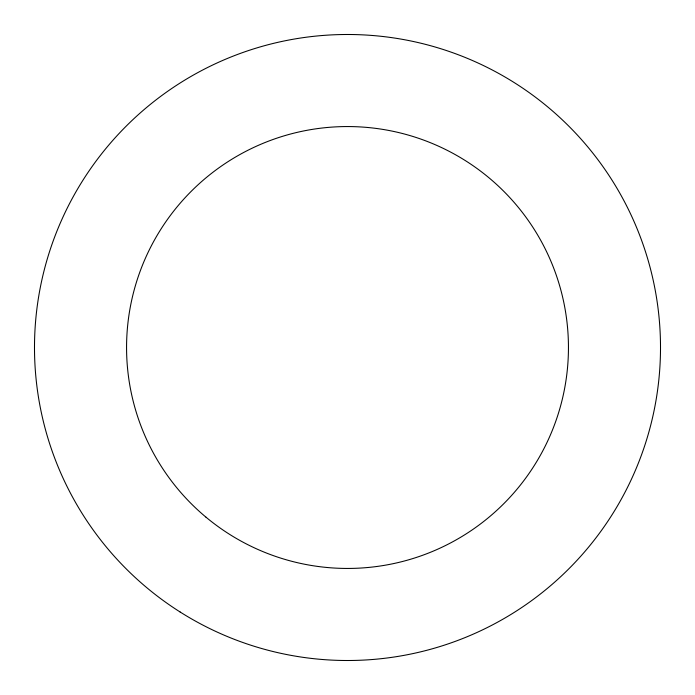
<?xml version="1.0" encoding="UTF-8"?>
<svg xmlns="http://www.w3.org/2000/svg" width="695" height="695" viewBox="0 0 695 695"><rect width="100%" height="100%" fill="white"/><g stroke="black" fill="none" stroke-linecap="round" stroke-linejoin="round"><path stroke-width="1.04" d="M180.127 612A313.011 313.011 0 0 0 660.25 360.201A313.011 313.011 0 0 0 202.123 70.299A313.011 313.011 0 0 0 180.127 612M205.998 517.184A220.949 220.949 0 0 0 565.209 385.204A220.949 220.949 0 0 0 271.302 140.112A220.949 220.949 0 0 0 205.998 517.184"/></g></svg>
